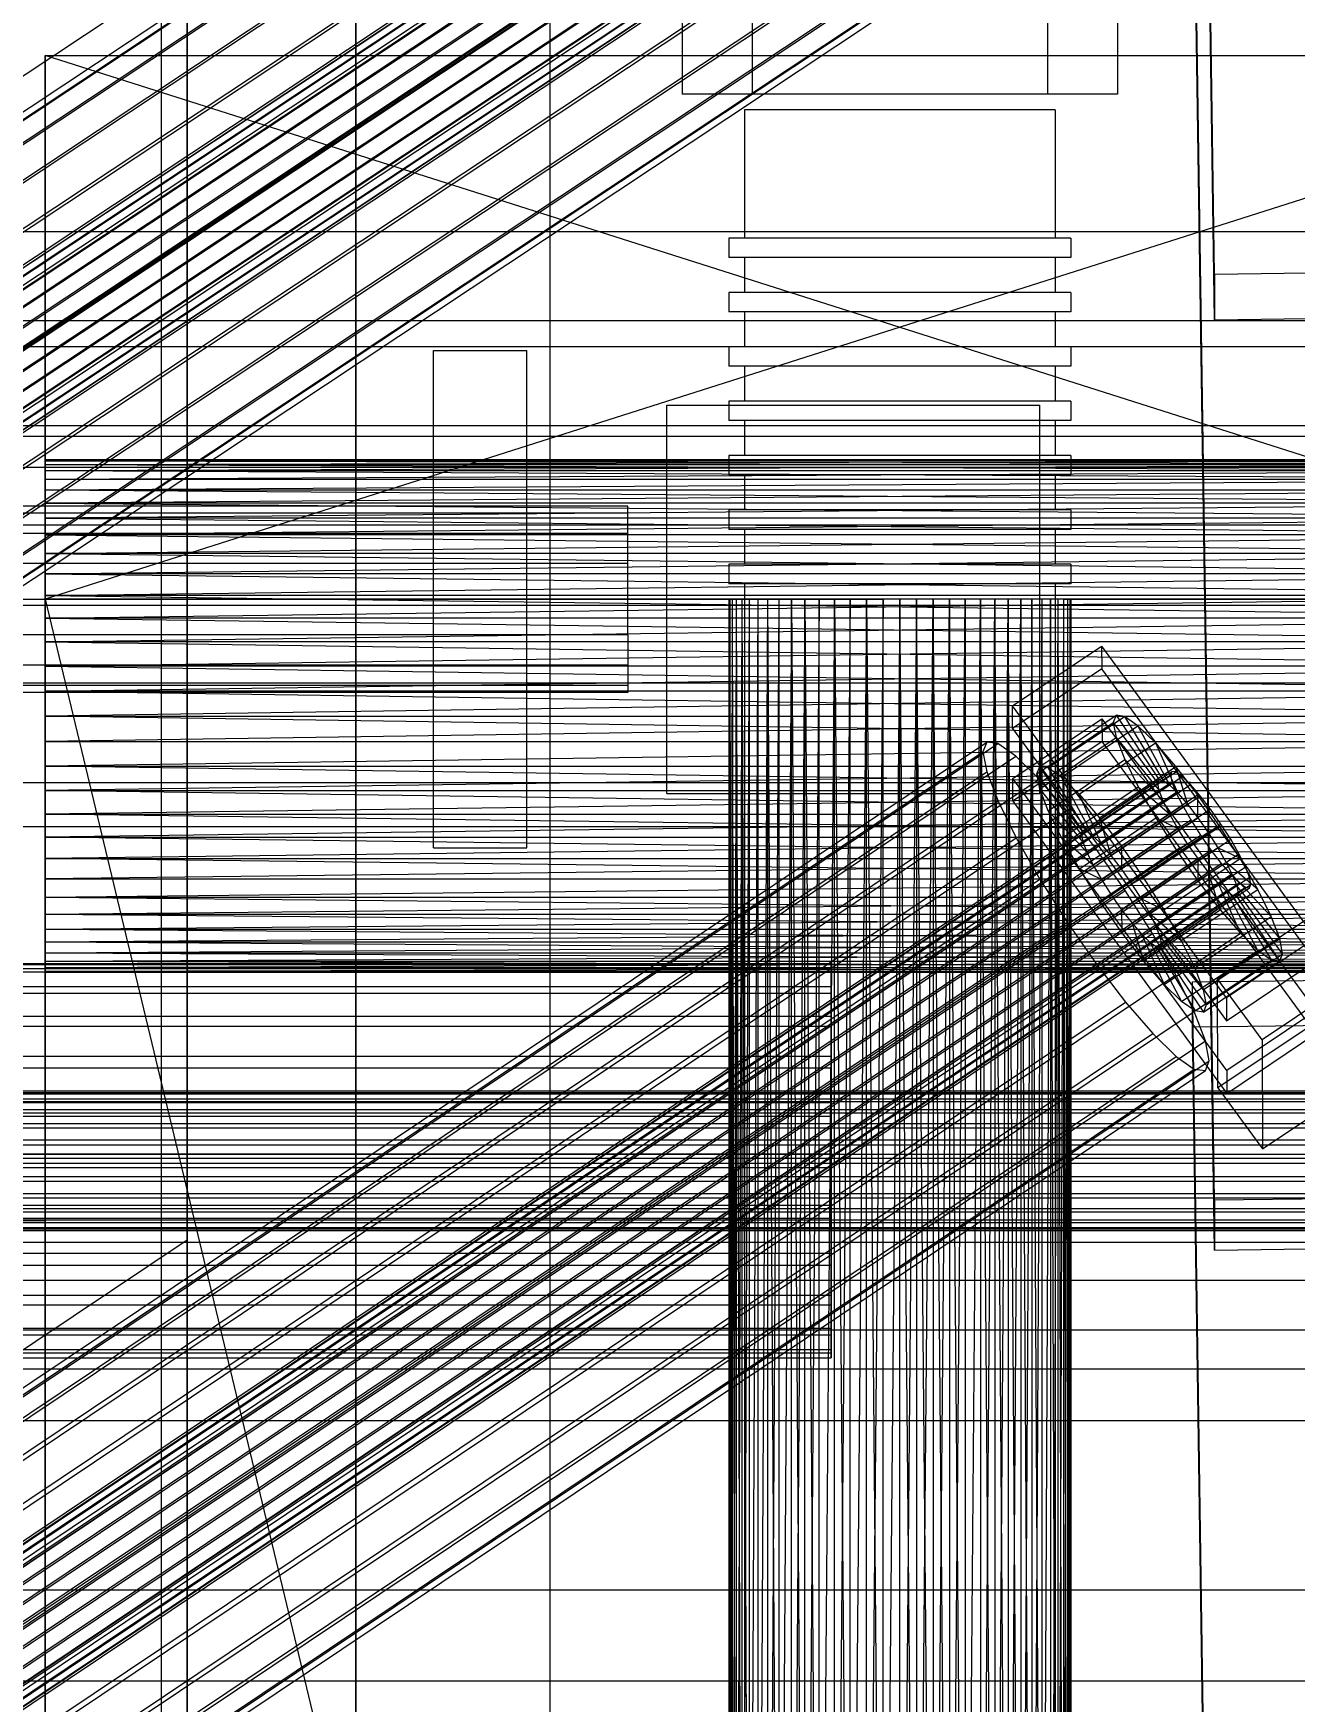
# Model space of a CAD drawing. Header units: millimetres. Extents: x -1970 to 34302, y -65268 to 6837.
# Drawn here: x 208.5 to 370.8, y -33961.9 to -33747.2 of the extents above; entities that cross this region are included whole.
import ezdxf

# ---------------------------------------------------------------- set-up
doc = ezdxf.new("R2010")
doc.units = ezdxf.units.MM
for name, color, linetype, lineweight in [('COTAS_O', 1, 'Continuous', 0), ('frontal_briquetadora', 7, 'Continuous', 0), ('frontal_C01', 7, 'Continuous', 0), ('frontal_C02', 7, 'Continuous', 0), ('frontal_dos-mix', 7, 'Continuous', 0)]:
    doc.layers.add(name, color=color, linetype=linetype, lineweight=lineweight)
doc.dimstyles.new('R19_100', dxfattribs={"dimtxt": 250, "dimasz": 150, "dimexe": 150, "dimexo": 80, "dimgap": 100, "dimtad": 1, "dimtih": 1, "dimtoh": 1, "dimdsep": 46, "dimcen": 0.09, "dimadec": 0, "dimazin": 0, "dimtfac": 1, "dimtdec": 4, "dimtofl": 0, "dimtmove": 0, "dimatfit": 3, "dimfxl": 1, "dimtolj": 1, "dimtzin": 0, "dimarcsym": 0})

# ---------------------------------------------------------------- blocks, each defined once
blk = doc.blocks.new('*D35')
at = {"layer": 'COTAS_O', "color": 0, "lineweight": -2, "transparency": 16777216}
for p, q in [((-1725, -34320), (-1725, -33550)), ((1725, -34320), (1725, -33550)), ((-1575, -33700), (1575, -33700))]:
    blk.add_line(p, q, dxfattribs=at)
at = {"layer": 'COTAS_O', "color": 0, "transparency": 16777216}
for points in [[(-1575, -33675), (-1575, -33725), (-1725, -33700)], [(1575, -33675), (1575, -33725), (1725, -33700)]]:
    blk.add_solid(points, dxfattribs=at)
at = {"layer": 'Defpoints', "color": 0, "transparency": 16777216}
for p in [(1725, -33700), (-1725, -34400), (1725, -34400)]:
    blk.add_point(p, dxfattribs=at)

msp = doc.modelspace()

# ---------------------------------------------------------------- linework, layer by layer
at = {"layer": 'frontal_briquetadora'}
for p, q in [((292, -33700), (292, -33755)), ((301, -33700), (301, -33755)), ((339, -33700), (339, -33755)), ((348, -33700), (348, -33755)), ((210, -33820), (210, -33750)), ((210, -33750), (210, -33844.629)), ((210, -33750), (210, -33841.488)), ((210, -33750), (210, -33838.284)), ((210, -33750), (210, -33835.05)), ((210, -33750), (210, -33831.815)), ((210, -33750), (210, -33828.612)), ((210, -33750), (210, -33825.47)), ((210, -33750), (210, -33822.421)), ((210, -33750), (210, -33819.494)), ((210, -33750), (210, -33816.716)), ((210, -33750), (210, -33814.115)), ((210, -33750), (210, -33811.715)), ((210, -33750), (210, -33809.54)), ((210, -33750), (210, -33807.611)), ((210, -33750), (210, -33805.946)), ((210, -33750), (210, -33804.562)), ((210, -33750), (210, -33803.471)), ((210, -33750), (210, -33802.684)), ((210, -33750), (210, -33802.209)), ((210, -33750), (210, -33802.05)), ((430, -33820), (210, -33750)), ((210, -33750), (430, -33750)), ((430, -33750), (210, -33820)), ((348, -33755), (292, -33755)), ((339, -33755), (301, -33755)), ((301.981, -33757), (300, -33757)), ((300, -33757), (300, -33773.5)), ((307.53, -33757), (301.981, -33757)), ((315.55, -33757), (307.53, -33757)), ((324.45, -33757), (315.55, -33757)), ((332.47, -33757), (324.45, -33757)), ((338.019, -33757), (332.47, -33757)), ((340, -33757), (338.019, -33757)), ((340, -33757), (340, -33773.5)), ((300.179, -33773.5), (298, -33773.5)), ((298, -33773.5), (298, -33776)), ((301.981, -33773.5), (300, -33773.5)), ((306.283, -33773.5), (300.179, -33773.5)), ((307.53, -33773.5), (301.981, -33773.5)), ((315.105, -33773.5), (306.283, -33773.5)), ((315.55, -33773.5), (307.53, -33773.5)), ((324.895, -33773.5), (315.105, -33773.5)), ((324.45, -33773.5), (315.55, -33773.5)), ((332.47, -33773.5), (324.45, -33773.5)), ((333.717, -33773.5), (324.895, -33773.5)), ((338.019, -33773.5), (332.47, -33773.5)), ((339.821, -33773.5), (333.717, -33773.5)), ((340, -33773.5), (338.019, -33773.5)), ((342, -33773.5), (339.821, -33773.5)), ((342, -33773.5), (342, -33776)), ((300.179, -33776), (298, -33776)), ((301.981, -33776), (300, -33776)), ((300, -33776), (300, -33780.5)), ((306.283, -33776), (300.179, -33776)), ((307.53, -33776), (301.981, -33776)), ((315.105, -33776), (306.283, -33776)), ((315.55, -33776), (307.53, -33776)), ((324.895, -33776), (315.105, -33776)), ((324.45, -33776), (315.55, -33776)), ((332.47, -33776), (324.45, -33776)), ((333.717, -33776), (324.895, -33776)), ((338.019, -33776), (332.47, -33776)), ((339.821, -33776), (333.717, -33776)), ((340, -33776), (338.019, -33776)), ((342, -33776), (339.821, -33776)), ((340, -33776), (340, -33780.5)), ((300.179, -33780.5), (298, -33780.5)), ((298, -33780.5), (298, -33783)), ((301.981, -33780.5), (300, -33780.5)), ((306.283, -33780.5), (300.179, -33780.5)), ((307.53, -33780.5), (301.981, -33780.5)), ((315.105, -33780.5), (306.283, -33780.5)), ((315.55, -33780.5), (307.53, -33780.5)), ((324.895, -33780.5), (315.105, -33780.5)), ((324.45, -33780.5), (315.55, -33780.5)), ((332.47, -33780.5), (324.45, -33780.5)), ((333.717, -33780.5), (324.895, -33780.5)), ((338.019, -33780.5), (332.47, -33780.5)), ((339.821, -33780.5), (333.717, -33780.5)), ((340, -33780.5), (338.019, -33780.5)), ((342, -33780.5), (339.821, -33780.5)), ((342, -33780.5), (342, -33783)), ((300.179, -33783), (298, -33783)), ((301.981, -33783), (300, -33783)), ((300, -33783), (300, -33787.5)), ((306.283, -33783), (300.179, -33783)), ((307.53, -33783), (301.981, -33783)), ((315.105, -33783), (306.283, -33783)), ((315.55, -33783), (307.53, -33783)), ((324.895, -33783), (315.105, -33783)), ((324.45, -33783), (315.55, -33783)), ((332.47, -33783), (324.45, -33783)), ((333.717, -33783), (324.895, -33783)), ((338.019, -33783), (332.47, -33783)), ((339.821, -33783), (333.717, -33783)), ((340, -33783), (338.019, -33783)), ((342, -33783), (339.821, -33783)), ((340, -33783), (340, -33787.5)), ((260, -33788), (272, -33788)), ((260, -33852), (260, -33788)), ((272, -33852), (272, -33788)), ((300.179, -33787.5), (298, -33787.5)), ((298, -33787.5), (298, -33790)), ((301.981, -33787.5), (300, -33787.5)), ((306.283, -33787.5), (300.179, -33787.5)), ((307.53, -33787.5), (301.981, -33787.5)), ((315.105, -33787.5), (306.283, -33787.5)), ((315.55, -33787.5), (307.53, -33787.5)), ((324.895, -33787.5), (315.105, -33787.5)), ((324.45, -33787.5), (315.55, -33787.5)), ((332.47, -33787.5), (324.45, -33787.5)), ((333.717, -33787.5), (324.895, -33787.5)), ((338.019, -33787.5), (332.47, -33787.5)), ((339.821, -33787.5), (333.717, -33787.5)), ((340, -33787.5), (338.019, -33787.5)), ((342, -33787.5), (339.821, -33787.5)), ((342, -33787.5), (342, -33790)), ((300.179, -33790), (298, -33790)), ((301.981, -33790), (300, -33790)), ((300, -33790), (300, -33794.5)), ((306.283, -33790), (300.179, -33790)), ((307.53, -33790), (301.981, -33790)), ((315.105, -33790), (306.283, -33790)), ((315.55, -33790), (307.53, -33790)), ((324.895, -33790), (315.105, -33790)), ((324.45, -33790), (315.55, -33790)), ((332.47, -33790), (324.45, -33790)), ((333.717, -33790), (324.895, -33790)), ((338.019, -33790), (332.47, -33790)), ((339.821, -33790), (333.717, -33790)), ((340, -33790), (338.019, -33790)), ((342, -33790), (339.821, -33790)), ((340, -33790), (340, -33794.5)), ((290, -33795), (338, -33795)), ((290, -33845), (290, -33795)), ((300.179, -33794.5), (298, -33794.5)), ((298, -33794.5), (298, -33797)), ((301.981, -33794.5), (300, -33794.5)), ((306.283, -33794.5), (300.179, -33794.5)), ((307.53, -33794.5), (301.981, -33794.5)), ((315.105, -33794.5), (306.283, -33794.5)), ((315.55, -33794.5), (307.53, -33794.5)), ((324.895, -33794.5), (315.105, -33794.5)), ((324.45, -33794.5), (315.55, -33794.5)), ((332.47, -33794.5), (324.45, -33794.5)), ((333.717, -33794.5), (324.895, -33794.5)), ((338.019, -33794.5), (332.47, -33794.5)), ((339.821, -33794.5), (333.717, -33794.5)), ((338, -33845), (338, -33795)), ((340, -33794.5), (338.019, -33794.5)), ((342, -33794.5), (339.821, -33794.5)), ((342, -33794.5), (342, -33797)), ((300.179, -33797), (298, -33797)), ((301.981, -33797), (300, -33797)), ((300, -33797), (300, -33801.5)), ((306.283, -33797), (300.179, -33797)), ((307.53, -33797), (301.981, -33797)), ((315.105, -33797), (306.283, -33797)), ((315.55, -33797), (307.53, -33797)), ((324.895, -33797), (315.105, -33797)), ((324.45, -33797), (315.55, -33797)), ((332.47, -33797), (324.45, -33797)), ((333.717, -33797), (324.895, -33797)), ((338.019, -33797), (332.47, -33797)), ((339.821, -33797), (333.717, -33797)), ((340, -33797), (338.019, -33797)), ((342, -33797), (339.821, -33797)), ((340, -33797), (340, -33801.5)), ((300.179, -33801.5), (298, -33801.5)), ((298, -33801.5), (298, -33804)), ((301.981, -33801.5), (300, -33801.5)), ((306.283, -33801.5), (300.179, -33801.5)), ((307.53, -33801.5), (301.981, -33801.5)), ((315.105, -33801.5), (306.283, -33801.5)), ((315.55, -33801.5), (307.53, -33801.5)), ((324.895, -33801.5), (315.105, -33801.5)), ((324.45, -33801.5), (315.55, -33801.5)), ((332.47, -33801.5), (324.45, -33801.5)), ((333.717, -33801.5), (324.895, -33801.5)), ((338.019, -33801.5), (332.47, -33801.5)), ((339.821, -33801.5), (333.717, -33801.5)), ((340, -33801.5), (338.019, -33801.5)), ((342, -33801.5), (339.821, -33801.5)), ((342, -33801.5), (342, -33804)), ((480, -33803.052), (200, -33803.052)), ((210, -33802.05), (210, -33802.209)), ((430, -33802.05), (210, -33802.209)), ((430, -33802.05), (210, -33802.05)), ((430, -33802.209), (210, -33802.05)), ((210, -33802.209), (210, -33802.684)), ((430, -33802.209), (210, -33802.684)), ((430, -33802.209), (210, -33802.209)), ((430, -33802.684), (210, -33802.209)), ((210, -33802.684), (210, -33803.471)), ((430, -33802.684), (210, -33803.471)), ((430, -33802.684), (210, -33802.684)), ((430, -33803.471), (210, -33802.684)), ((210, -33803.471), (210, -33804.562)), ((430, -33803.471), (210, -33804.562)), ((430, -33803.471), (210, -33803.471)), ((430, -33804.562), (210, -33803.471)), ((300.179, -33804), (298, -33804)), ((301.981, -33804), (300, -33804)), ((300, -33804), (300, -33808.5)), ((306.283, -33804), (300.179, -33804)), ((307.53, -33804), (301.981, -33804)), ((315.105, -33804), (306.283, -33804)), ((315.55, -33804), (307.53, -33804)), ((324.895, -33804), (315.105, -33804)), ((324.45, -33804), (315.55, -33804)), ((332.47, -33804), (324.45, -33804)), ((333.717, -33804), (324.895, -33804)), ((338.019, -33804), (332.47, -33804)), ((339.821, -33804), (333.717, -33804)), ((340, -33804), (338.019, -33804)), ((342, -33804), (339.821, -33804)), ((340, -33804), (340, -33808.5)), ((210, -33804.562), (210, -33805.946)), ((430, -33804.562), (210, -33805.946)), ((430, -33804.562), (210, -33804.562)), ((210, -33805.946), (210, -33807.611)), ((430, -33805.946), (210, -33807.611)), ((430, -33805.946), (210, -33805.946)), ((430, -33807.611), (210, -33805.946)), ((285, -33808), (185, -33808)), ((210, -33807.611), (210, -33809.54)), ((430, -33807.611), (210, -33809.54)), ((430, -33807.611), (210, -33807.611)), ((210, -33807.611), (430, -33809.54)), ((285, -33808.913), (285, -33808)), ((285, -33808.913), (185, -33808.913)), ((210, -33809.54), (210, -33811.715)), ((430, -33809.54), (210, -33811.715)), ((430, -33809.54), (210, -33809.54)), ((210, -33809.54), (430, -33811.715)), ((285, -33811.515), (285, -33808.913)), ((300.179, -33808.5), (298, -33808.5)), ((298, -33808.5), (298, -33811)), ((301.981, -33808.5), (300, -33808.5)), ((306.283, -33808.5), (300.179, -33808.5)), ((307.53, -33808.5), (301.981, -33808.5)), ((315.105, -33808.5), (306.283, -33808.5)), ((315.55, -33808.5), (307.53, -33808.5)), ((324.895, -33808.5), (315.105, -33808.5)), ((324.45, -33808.5), (315.55, -33808.5)), ((332.47, -33808.5), (324.45, -33808.5)), ((333.717, -33808.5), (324.895, -33808.5)), ((338.019, -33808.5), (332.47, -33808.5)), ((339.821, -33808.5), (333.717, -33808.5)), ((340, -33808.5), (338.019, -33808.5)), ((342, -33808.5), (339.821, -33808.5)), ((342, -33808.5), (342, -33811)), ((285, -33811.515), (185, -33811.515)), ((210, -33811.715), (210, -33814.115)), ((430, -33811.715), (210, -33811.715)), ((210, -33814.115), (430, -33811.715)), ((210, -33811.715), (430, -33814.115)), ((285, -33815.408), (285, -33811.515)), ((300.179, -33811), (298, -33811)), ((301.981, -33811), (300, -33811)), ((300, -33811), (300, -33815.5)), ((306.283, -33811), (300.179, -33811)), ((307.53, -33811), (301.981, -33811)), ((315.105, -33811), (306.283, -33811)), ((315.55, -33811), (307.53, -33811)), ((324.895, -33811), (315.105, -33811)), ((324.45, -33811), (315.55, -33811)), ((332.47, -33811), (324.45, -33811)), ((333.717, -33811), (324.895, -33811)), ((338.019, -33811), (332.47, -33811)), ((339.821, -33811), (333.717, -33811)), ((340, -33811), (338.019, -33811)), ((342, -33811), (339.821, -33811)), ((340, -33811), (340, -33815.5)), ((210, -33814.115), (210, -33816.716)), ((430, -33814.115), (210, -33814.115)), ((210, -33816.716), (430, -33814.115)), ((210, -33814.115), (430, -33816.716)), ((285, -33815.408), (185, -33815.408)), ((210, -33816.716), (210, -33819.494)), ((430, -33816.716), (210, -33816.716)), ((210, -33819.494), (430, -33816.716)), ((210, -33816.716), (430, -33819.494)), ((285, -33820), (285, -33815.408)), ((300.179, -33815.5), (298, -33815.5)), ((298, -33815.5), (298, -33818)), ((301.981, -33815.5), (300, -33815.5)), ((306.283, -33815.5), (300.179, -33815.5)), ((307.53, -33815.5), (301.981, -33815.5)), ((315.105, -33815.5), (306.283, -33815.5)), ((315.55, -33815.5), (307.53, -33815.5)), ((324.895, -33815.5), (315.105, -33815.5)), ((324.45, -33815.5), (315.55, -33815.5)), ((332.47, -33815.5), (324.45, -33815.5)), ((333.717, -33815.5), (324.895, -33815.5)), ((338.019, -33815.5), (332.47, -33815.5)), ((339.821, -33815.5), (333.717, -33815.5)), ((340, -33815.5), (338.019, -33815.5)), ((342, -33815.5), (339.821, -33815.5)), ((342, -33815.5), (342, -33818)), ((300.179, -33818), (298, -33818)), ((301.981, -33818), (300, -33818)), ((300, -33818), (300, -33990)), ((306.283, -33818), (300.179, -33818)), ((307.53, -33818), (301.981, -33818)), ((315.105, -33818), (306.283, -33818)), ((315.55, -33818), (307.53, -33818)), ((324.895, -33818), (315.105, -33818)), ((324.45, -33818), (315.55, -33818)), ((332.47, -33818), (324.45, -33818)), ((333.717, -33818), (324.895, -33818)), ((338.019, -33818), (332.47, -33818)), ((339.821, -33818), (333.717, -33818)), ((340, -33818), (338.019, -33818)), ((342, -33818), (339.821, -33818)), ((340, -33818), (340, -33990)), ((185, -33820), (285, -33820)), ((480, -33820.797), (200, -33820.797)), ((210, -33819.494), (210, -33822.421)), ((430, -33819.494), (210, -33819.494)), ((210, -33822.421), (430, -33819.494)), ((210, -33819.494), (430, -33822.421)), ((210, -33820), (210, -34060)), ((210, -34260), (210, -33820)), ((210, -34680), (210, -33820)), ((210, -33820), (210, -33855.985)), ((210, -33820), (210, -33853.384)), ((210, -33820), (210, -33850.606)), ((210, -33820), (210, -33847.678)), ((210, -33844.629), (210, -33820)), ((210, -33820), (416.55, -34680)), ((430, -33820), (210, -33820)), ((304.444, -33820), (210, -33820)), ((210, -33820), (306.043, -33820)), ((302.994, -33820), (210, -33820)), ((301.708, -33820), (210, -33820)), ((210, -33820), (307.777, -33820)), ((300.598, -33820), (210, -33820)), ((210, -33820), (309.629, -33820)), ((299.675, -33820), (210, -33820)), ((210, -33820), (311.581, -33820)), ((298.947, -33820), (210, -33820)), ((210, -33820), (313.614, -33820)), ((210, -33820), (315.708, -33820)), ((298.423, -33820), (210, -33820)), ((210, -33820), (317.844, -33820)), ((320, -33820), (210, -33820)), ((298.106, -33820), (210, -33820)), ((298, -33820), (210, -33820)), ((285, -33824.592), (285, -33820)), ((298.106, -33820), (298, -34060)), ((298, -33820), (298, -34060)), ((298.106, -33820), (298, -33820)), ((298, -33820), (298.106, -34060)), ((298.423, -33820), (298.106, -34060)), ((298.106, -33820), (298.106, -34060)), ((298.423, -33820), (298.106, -33820)), ((298.106, -33820), (298.423, -34060)), ((298.947, -33820), (298.423, -34060)), ((298.423, -33820), (298.423, -34060)), ((298.947, -33820), (298.423, -33820)), ((298.423, -33820), (298.947, -34060)), ((299.675, -33820), (298.947, -34060)), ((298.947, -33820), (298.947, -34060)), ((299.675, -33820), (298.947, -33820)), ((298.947, -33820), (299.675, -34060)), ((300.598, -33820), (299.675, -34060)), ((299.675, -33820), (299.675, -34060)), ((300.598, -33820), (299.675, -33820)), ((299.675, -33820), (300.598, -34060)), ((301.708, -33820), (300.598, -34060)), ((300.598, -33820), (300.598, -34060)), ((301.708, -33820), (300.598, -33820)), ((302.994, -33820), (301.708, -34060)), ((301.708, -33820), (301.708, -34060)), ((302.994, -33820), (301.708, -33820)), ((304.444, -33820), (302.994, -34060)), ((302.994, -33820), (302.994, -34060)), ((304.444, -33820), (302.994, -33820)), ((302.994, -33820), (304.444, -34060)), ((306.043, -33820), (304.444, -34060)), ((304.444, -33820), (304.444, -34060)), ((306.043, -33820), (304.444, -33820)), ((307.777, -33820), (306.043, -34060)), ((306.043, -34060), (306.043, -33820)), ((307.777, -33820), (306.043, -33820)), ((306.043, -33820), (307.777, -34060)), ((309.629, -33820), (307.777, -34060)), ((307.777, -34060), (307.777, -33820)), ((309.629, -33820), (307.777, -33820)), ((307.777, -33820), (309.629, -34060)), ((311.581, -33820), (309.629, -34060)), ((309.629, -34060), (309.629, -33820)), ((311.581, -33820), (309.629, -33820)), ((313.614, -33820), (311.581, -34060)), ((311.581, -34060), (311.581, -33820)), ((313.614, -33820), (311.581, -33820)), ((311.581, -33820), (313.614, -34060)), ((315.708, -33820), (313.614, -34060)), ((313.614, -34060), (313.614, -33820)), ((315.708, -33820), (313.614, -33820)), ((317.844, -33820), (315.708, -34060)), ((315.708, -34060), (315.708, -33820)), ((317.844, -33820), (315.708, -33820)), ((315.708, -33820), (317.844, -34060)), ((320, -33820), (317.844, -34060)), ((317.844, -34060), (317.844, -33820)), ((320, -33820), (317.844, -33820)), ((320, -34060), (320, -33820)), ((430, -33820), (320, -33820)), ((322.156, -33820), (320, -33820)), ((322.156, -33820), (320, -34060)), ((322.156, -34060), (320, -33820)), ((430, -33820), (322.156, -33820)), ((324.292, -33820), (322.156, -33820)), ((322.156, -33820), (322.156, -34060)), ((322.156, -34060), (324.292, -33820)), ((324.292, -34060), (322.156, -33820)), ((430, -33820), (324.292, -33820)), ((326.386, -33820), (324.292, -33820)), ((324.292, -33820), (324.292, -34060)), ((324.292, -34060), (326.386, -33820)), ((326.386, -34060), (324.292, -33820)), ((430, -33820), (326.386, -33820)), ((328.419, -33820), (326.386, -33820)), ((326.386, -33820), (326.386, -34060)), ((326.386, -34060), (328.419, -33820)), ((328.419, -34060), (326.386, -33820)), ((430, -33820), (328.419, -33820)), ((330.371, -33820), (328.419, -33820)), ((328.419, -33820), (328.419, -34060)), ((328.419, -34060), (330.371, -33820)), ((430, -33820), (330.371, -33820)), ((332.223, -33820), (330.371, -33820)), ((330.371, -33820), (330.371, -34060)), ((330.371, -34060), (332.223, -33820)), ((332.223, -34060), (330.371, -33820)), ((430, -33820), (332.223, -33820)), ((333.957, -33820), (332.223, -33820)), ((332.223, -33820), (332.223, -34060)), ((332.223, -34060), (333.957, -33820)), ((333.957, -34060), (332.223, -33820)), ((430, -33820), (333.957, -33820)), ((335.556, -33820), (333.957, -33820)), ((333.957, -33820), (333.957, -34060)), ((333.957, -34060), (335.556, -33820)), ((335.556, -34060), (333.957, -33820)), ((430, -33820), (335.556, -33820)), ((337.006, -33820), (335.556, -33820)), ((335.556, -33820), (335.556, -34060)), ((337.006, -33820), (335.556, -34060)), ((337.006, -34060), (335.556, -33820)), ((430, -33820), (337.006, -33820)), ((338.292, -33820), (337.006, -33820)), ((337.006, -33820), (337.006, -34060)), ((338.292, -33820), (337.006, -34060)), ((338.292, -34060), (337.006, -33820)), ((430, -33820), (338.292, -33820)), ((339.402, -33820), (338.292, -33820)), ((338.292, -33820), (338.292, -34060)), ((339.402, -33820), (338.292, -34060)), ((430, -33820), (339.402, -33820)), ((340.325, -33820), (339.402, -33820)), ((339.402, -33820), (339.402, -34060)), ((340.325, -33820), (339.402, -34060)), ((340.325, -34060), (339.402, -33820)), ((430, -33820), (340.325, -33820)), ((341.053, -33820), (340.325, -33820)), ((340.325, -33820), (340.325, -34060)), ((341.053, -33820), (340.325, -34060)), ((340.325, -33820), (341.053, -34060)), ((430, -33820), (341.053, -33820)), ((341.053, -33820), (341.577, -33820)), ((341.053, -33820), (341.053, -34060)), ((341.577, -33820), (341.053, -34060)), ((341.053, -33820), (341.577, -34060)), ((341.577, -33820), (430, -33820)), ((341.577, -33820), (341.894, -33820)), ((341.577, -33820), (341.577, -34060)), ((341.894, -33820), (341.577, -34060)), ((341.577, -33820), (341.894, -34060)), ((341.894, -33820), (430, -33820)), ((341.894, -33820), (342, -33820)), ((341.894, -33820), (341.894, -34060)), ((342, -33820), (341.894, -34060)), ((342, -33820), (430, -33820)), ((342, -33820), (342, -34060)), ((210, -33822.421), (210, -33825.47)), ((430, -33822.421), (210, -33822.421)), ((210, -33825.47), (430, -33822.421)), ((210, -33822.421), (430, -33825.47)), ((285, -33824.592), (185, -33824.592)), ((210, -33825.47), (210, -33828.612)), ((430, -33825.47), (210, -33825.47)), ((210, -33828.612), (430, -33825.47)), ((210, -33825.47), (430, -33828.612)), ((285, -33824.592), (285, -33828.485)), ((285, -33828.485), (185, -33828.485)), ((210, -33828.612), (210, -33831.815)), ((430, -33828.612), (210, -33828.612)), ((210, -33831.815), (430, -33828.612)), ((210, -33828.612), (430, -33831.815)), ((285, -33828.485), (285, -33831.087)), ((285, -33831.087), (185, -33831.087)), ((210, -33831.815), (210, -33835.05)), ((430, -33831.815), (210, -33835.05)), ((430, -33831.815), (210, -33831.815)), ((210, -33831.815), (430, -33835.05)), ((285, -33831.087), (285, -33832)), ((285, -33832), (185, -33832)), ((430, -33835.05), (210, -33838.284)), ((210, -33838.284), (210, -33835.05)), ((210, -33835.05), (430, -33835.05)), ((430, -33838.284), (210, -33835.05)), ((430, -33838.284), (210, -33841.488)), ((210, -33841.488), (210, -33838.284)), ((210, -33838.284), (430, -33838.284)), ((430, -33841.488), (210, -33844.629)), ((210, -33844.629), (210, -33841.488)), ((210, -33841.488), (430, -33841.488)), ((430, -33844.629), (210, -33841.488)), ((430, -33844.629), (210, -33847.678)), ((210, -33847.678), (210, -33844.629)), ((210, -33844.629), (430, -33844.629)), ((430, -33847.678), (210, -33844.629)), ((290, -33845), (338, -33845)), ((430, -33847.678), (210, -33850.606)), ((210, -33850.606), (210, -33847.678)), ((210, -33847.678), (430, -33847.678)), ((430, -33850.606), (210, -33847.678)), ((480, -33849.302), (200, -33849.302)), ((430, -33850.606), (210, -33853.384)), ((210, -33853.384), (210, -33850.606)), ((210, -33850.606), (430, -33850.606)), ((430, -33853.384), (210, -33850.606)), ((430, -33853.384), (210, -33855.985)), ((210, -33855.985), (210, -33853.384)), ((210, -33853.384), (430, -33853.384)), ((430, -33855.985), (210, -33853.384)), ((210, -33853.384), (210, -34060)), ((260, -33852), (272, -33852)), ((430, -33855.985), (210, -33858.384)), ((210, -33858.384), (210, -33855.985)), ((210, -33855.985), (430, -33855.985)), ((210, -34060), (210, -33855.985)), ((430, -33858.384), (210, -33858.384)), ((430, -33858.384), (210, -33860.559)), ((210, -33860.559), (210, -33858.384)), ((430, -33860.559), (210, -33858.384)), ((210, -33858.384), (210, -34060)), ((430, -33860.559), (210, -33860.559)), ((430, -33860.559), (210, -33862.488)), ((210, -33862.488), (210, -33860.559)), ((430, -33862.488), (210, -33860.559)), ((210, -33860.559), (210, -34060)), ((430, -33862.488), (210, -33862.488)), ((430, -33862.488), (210, -33864.153)), ((210, -33864.153), (210, -33862.488)), ((430, -33864.153), (210, -33862.488)), ((210, -33862.488), (210, -34060)), ((430, -33864.153), (210, -33864.153)), ((430, -33864.153), (210, -33865.538)), ((210, -33865.538), (210, -33864.153)), ((430, -33865.538), (210, -33864.153)), ((210, -33864.153), (210, -34060)), ((430, -33865.538), (210, -33865.538)), ((430, -33865.538), (210, -33866.629)), ((210, -33866.629), (210, -33865.538)), ((430, -33866.629), (210, -33865.538)), ((210, -33865.538), (210, -34060)), ((480, -33867.047), (200, -33867.047)), ((430, -33866.629), (210, -33866.629)), ((430, -33866.629), (210, -33867.416)), ((210, -33867.416), (210, -33866.629)), ((430, -33867.416), (210, -33866.629)), ((210, -33866.629), (210, -34060)), ((430, -33867.416), (210, -33867.416)), ((430, -33867.416), (210, -33867.891)), ((210, -33867.891), (210, -33867.416)), ((430, -33867.891), (210, -33867.416)), ((210, -33867.416), (210, -34060)), ((430, -33867.891), (210, -33867.891)), ((430, -33867.891), (210, -33868.05)), ((210, -33868.05), (210, -33867.891)), ((430, -33868.05), (210, -33867.891)), ((210, -33867.891), (210, -34060)), ((430, -33868.05), (210, -33868.05)), ((210, -33868.05), (210, -34060)), ((210, -33880.454), (210, -33875.627)), ((210, -33889.153), (210, -33880.454)), ((210, -33900), (210, -33889.153)), ((210, -33900), (198, -33900)), ((210, -33900), (210, -33910.847)), ((210, -33910.847), (210, -33919.546)), ((210, -33919.546), (210, -33924.373))]:
    msp.add_line(p, q, dxfattribs=at)
at = {"layer": 'frontal_C01'}
for p, q in [((250, -35735.764), (250, -32680.37)), ((250, -32685.104), (250, -35740.498)), ((146.872, -33797.274), (331.181, -33674.943)), ((148.32, -33797.282), (332.629, -33674.95)), ((146.383, -33798.708), (330.692, -33676.376)), ((150.629, -33798.729), (334.938, -33676.398)), ((141.045, -33821.218), (354.844, -33679.313)), ((141.218, -33820.71), (355.017, -33678.805)), ((141.731, -33820.712), (355.53, -33678.808)), ((142.549, -33821.225), (356.348, -33679.321)), ((146.887, -33801.484), (331.197, -33679.153)), ((153.641, -33801.518), (337.95, -33679.186)), ((141.224, -33822.201), (355.022, -33680.297)), ((143.617, -33822.213), (357.415, -33680.309)), ((141.742, -33823.594), (355.541, -33681.689)), ((142.565, -33825.3), (356.363, -33683.396)), ((144.861, -33823.609), (358.659, -33681.705)), ((359.995, -33683.414), (146.196, -33825.318)), ((148.35, -33805.414), (332.659, -33683.083)), ((157.152, -33805.458), (341.461, -33683.127)), ((143.635, -33827.204), (357.434, -33685.3)), ((147.533, -33827.224), (361.332, -33685.319)), ((144.881, -33829.176), (358.68, -33687.272)), ((148.779, -33829.196), (362.578, -33687.291)), ((150.672, -33810.23), (334.981, -33687.899)), ((345.231, -33687.95), (160.922, -33810.281)), ((146.218, -33831.082), (360.017, -33689.177)), ((149.85, -33831.1), (363.648, -33689.195)), ((147.554, -33832.79), (361.352, -33690.886)), ((148.798, -33834.187), (362.596, -33692.282)), ((150.672, -33832.806), (364.471, -33690.902)), ((151.191, -33834.199), (364.989, -33692.294)), ((149.865, -33835.175), (363.664, -33693.27)), ((150.683, -33835.688), (364.482, -33693.783)), ((151.196, -33835.69), (364.995, -33693.786)), ((151.369, -33835.182), (365.168, -33693.278)), ((153.694, -33815.604), (338.003, -33693.272)), ((164.693, -33815.658), (349.002, -33693.327)), ((157.211, -33821.169), (341.52, -33698.837)), ((168.21, -33821.223), (352.519, -33698.892)), ((160.982, -33826.546), (345.291, -33704.214)), ((171.232, -33826.597), (355.541, -33704.266)), ((360.514, -33897.355), (357.646, -33705.408)), ((164.752, -33831.369), (349.061, -33709.038)), ((173.554, -33831.413), (357.863, -33709.081)), ((168.263, -33835.309), (352.572, -33712.978)), ((175.016, -33835.343), (359.326, -33713.011)), ((360.514, -33903.759), (357.646, -33711.811)), ((171.275, -33838.098), (355.584, -33715.767)), ((175.521, -33838.119), (359.83, -33715.788)), ((173.584, -33839.545), (357.893, -33717.214)), ((175.032, -33839.552), (359.341, -33717.221)), ((228.298, -33738.634), (130, -33803.877)), ((228.298, -34050.821), (228.298, -33738.634)), ((130, -33809.565), (228.298, -33744.321)), ((228.298, -33744.321), (228.298, -34056.508)), ((-450, -33797.635), (450, -33797.635)), ((450, -33810.442), (-450, -33810.442)), ((450, -33830.793), (-450, -33830.793)), ((-450, -33843.6), (450, -33843.6)), ((-425, -33891.431), (425, -33891.431)), ((378.512, -33897.114), (360.514, -33897.355)), ((360.514, -33897.355), (360.514, -33903.759)), ((425, -33902.8), (-425, -33902.8)), ((360.514, -33903.759), (378.512, -33903.518)), ((425, -33907.696), (-425, -33907.696)), ((-425, -33919.065), (425, -33919.065))]:
    msp.add_line(p, q, dxfattribs=at)
at = {"layer": 'frontal_C02'}
for p, q in [((250, -35767.535), (250, -32976.99)), ((250, -32981.769), (250, -35772.314)), ((360.514, -33778.191), (357.646, -33584.424)), ((360.514, -33784.037), (357.646, -33590.27)), ((228.298, -33902.474), (228.298, -33617.653)), ((228.298, -33623.394), (228.298, -33908.215)), ((-425, -33772.681), (425, -33772.681)), ((378.512, -33777.948), (360.514, -33778.191)), ((360.514, -33778.191), (360.514, -33784.037)), ((425, -33784.157), (-425, -33784.157)), ((360.514, -33784.037), (378.512, -33783.793)), ((425, -33787.528), (-425, -33787.528)), ((-425, -33799.004), (425, -33799.004)), ((334.501, -33833.724), (345.969, -33826.041)), ((345.969, -33826.041), (345.981, -33828.963)), ((345.969, -33826.041), (373.501, -33863.634)), ((345.981, -33828.963), (334.513, -33836.647)), ((373.513, -33866.556), (345.981, -33828.963)), ((334.513, -33836.647), (334.501, -33833.724)), ((362.033, -33871.317), (334.501, -33833.724)), ((334.539, -33843.077), (346.008, -33835.393)), ((337.64, -33842.446), (347.47, -33835.86)), ((338.005, -33841.515), (347.835, -33834.93)), ((339.088, -33841.663), (348.918, -33835.077)), ((346.008, -33835.393), (346.02, -33838.316)), ((346.008, -33835.393), (373.539, -33872.986)), ((347.835, -33834.93), (347.47, -33835.86)), ((347.47, -33835.86), (353.205, -33843.692)), ((347.47, -33835.86), (347.847, -33837.804)), ((348.918, -33835.077), (347.835, -33834.93)), ((347.835, -33834.93), (353.378, -33843.251)), ((350.645, -33836.292), (348.918, -33835.077)), ((348.918, -33835.077), (353.892, -33843.321)), ((334.513, -33836.647), (362.045, -33874.24)), ((346.02, -33838.316), (334.551, -33845.999)), ((338.017, -33844.39), (347.847, -33837.804)), ((340.816, -33842.877), (350.645, -33836.292)), ((373.551, -33875.909), (346.02, -33838.316)), ((347.847, -33837.804), (353.384, -33844.613)), ((347.847, -33837.804), (348.941, -33840.63)), ((352.899, -33838.491), (350.645, -33836.292)), ((350.645, -33836.292), (354.71, -33843.896)), ((146.383, -33963.112), (330.692, -33839.628)), ((146.872, -33961.869), (331.181, -33838.385)), ((148.32, -33962.066), (332.629, -33838.582)), ((150.629, -33963.69), (334.938, -33840.206)), ((331.181, -33838.385), (330.692, -33839.628)), ((330.692, -33839.628), (331.197, -33842.228)), ((332.629, -33838.582), (331.181, -33838.385)), ((334.938, -33840.206), (332.629, -33838.582)), ((337.95, -33843.146), (334.938, -33840.206)), ((343.069, -33845.077), (352.899, -33838.491)), ((355.525, -33841.525), (352.899, -33838.491)), ((352.899, -33838.491), (355.777, -33844.938)), ((141.045, -33985.835), (354.844, -33842.594)), ((141.218, -33985.395), (355.017, -33842.153)), ((141.731, -33985.465), (355.53, -33842.223)), ((146.887, -33965.712), (331.197, -33842.228)), ((331.197, -33842.228), (332.659, -33846.005)), ((337.64, -33842.446), (338.005, -33841.515)), ((343.376, -33850.277), (337.64, -33842.446)), ((338.017, -33844.39), (337.64, -33842.446)), ((343.549, -33849.837), (338.005, -33841.515)), ((338.005, -33841.515), (339.088, -33841.663)), ((344.062, -33849.907), (339.088, -33841.663)), ((339.088, -33841.663), (340.816, -33842.877)), ((339.111, -33847.216), (348.941, -33840.63)), ((345.695, -33848.111), (355.525, -33841.525)), ((348.941, -33840.63), (353.902, -33845.951)), ((348.941, -33840.63), (350.678, -33844.145)), ((355.017, -33842.153), (354.844, -33842.594)), ((354.844, -33842.594), (355.022, -33843.515)), ((355.53, -33842.223), (355.017, -33842.153)), ((358.345, -33845.187), (355.525, -33841.525)), ((355.525, -33841.525), (357.021, -33846.375)), ((356.348, -33842.799), (355.53, -33842.223)), ((141.224, -33986.756), (355.022, -33843.515)), ((142.549, -33986.04), (356.348, -33842.799)), ((143.617, -33987.082), (357.415, -33843.84)), ((153.641, -33966.63), (337.95, -33843.146)), ((334.551, -33845.999), (334.539, -33843.077)), ((362.071, -33880.669), (334.539, -33843.077)), ((341.461, -33847.202), (337.95, -33843.146)), ((343.554, -33851.198), (338.017, -33844.39)), ((339.111, -33847.216), (338.017, -33844.39)), ((344.88, -33850.482), (340.816, -33842.877)), ((340.816, -33842.877), (343.069, -33845.077)), ((340.848, -33850.731), (350.678, -33844.145)), ((353.205, -33843.692), (343.376, -33850.277)), ((353.378, -33843.251), (343.549, -33849.837)), ((353.384, -33844.613), (343.554, -33851.198)), ((353.892, -33843.321), (344.062, -33849.907)), ((354.71, -33843.896), (344.88, -33850.482)), ((350.678, -33844.145), (354.725, -33847.616)), ((350.678, -33844.145), (352.938, -33848.109)), ((353.205, -33843.692), (353.378, -33843.251)), ((353.384, -33844.613), (353.205, -33843.692)), ((353.378, -33843.251), (353.892, -33843.321)), ((353.902, -33845.951), (353.384, -33844.613)), ((353.892, -33843.321), (354.71, -33843.896)), ((354.71, -33843.896), (355.777, -33844.938)), ((355.022, -33843.515), (355.541, -33844.854)), ((357.415, -33843.84), (356.348, -33842.799)), ((358.659, -33845.278), (357.415, -33843.84)), ((141.742, -33988.095), (355.541, -33844.854)), ((142.565, -33989.76), (356.363, -33846.518)), ((144.861, -33988.519), (358.659, -33845.278)), ((148.35, -33969.489), (332.659, -33846.005)), ((332.659, -33846.005), (334.981, -33850.704)), ((334.551, -33845.999), (362.083, -33883.592)), ((345.947, -33851.524), (343.069, -33845.077)), ((343.069, -33845.077), (345.695, -33848.111)), ((353.902, -33845.951), (344.073, -33852.537)), ((355.777, -33844.938), (345.947, -33851.524)), ((357.021, -33846.375), (347.191, -33852.961)), ((358.345, -33845.187), (348.515, -33851.773)), ((354.725, -33847.616), (353.902, -33845.951)), ((355.541, -33844.854), (356.363, -33846.518)), ((355.777, -33844.938), (357.021, -33846.375)), ((356.363, -33846.518), (357.434, -33848.396)), ((357.021, -33846.375), (358.357, -33848.11)), ((358.357, -33848.11), (358.345, -33845.187)), ((361.166, -33849.228), (358.345, -33845.187)), ((359.995, -33847.012), (358.659, -33845.278)), ((143.635, -33991.638), (357.434, -33848.396)), ((359.995, -33847.012), (146.196, -33990.254)), ((147.533, -33992.168), (361.332, -33848.926)), ((157.152, -33970.686), (341.461, -33847.202)), ((344.073, -33852.537), (339.111, -33847.216)), ((340.848, -33850.731), (339.111, -33847.216)), ((345.231, -33852.098), (341.461, -33847.202)), ((343.108, -33854.695), (352.938, -33848.109)), ((354.725, -33847.616), (344.895, -33854.202)), ((347.191, -33852.961), (345.695, -33848.111)), ((345.695, -33848.111), (348.515, -33851.773)), ((348.527, -33854.696), (358.357, -33848.11)), ((352.938, -33848.109), (355.796, -33849.494)), ((352.938, -33848.109), (355.569, -33852.253)), ((355.796, -33849.494), (354.725, -33847.616)), ((357.434, -33848.396), (358.68, -33850.359)), ((358.357, -33848.11), (359.693, -33850.024)), ((361.332, -33848.926), (359.995, -33847.012)), ((362.578, -33850.889), (361.332, -33848.926)), ((144.881, -33993.6), (358.68, -33850.359)), ((148.779, -33994.13), (362.578, -33850.889)), ((150.672, -33974.188), (334.981, -33850.704)), ((334.981, -33850.704), (338.003, -33856.004)), ((344.895, -33854.202), (340.848, -33850.731)), ((343.108, -33854.695), (340.848, -33850.731)), ((343.549, -33849.837), (343.376, -33850.277)), ((343.376, -33850.277), (343.554, -33851.198)), ((344.062, -33849.907), (343.549, -33849.837)), ((343.554, -33851.198), (344.073, -33852.537)), ((344.88, -33850.482), (344.062, -33849.907)), ((345.947, -33851.524), (344.88, -33850.482)), ((355.796, -33849.494), (345.966, -33856.08)), ((359.693, -33850.024), (349.863, -33856.61)), ((351.336, -33855.814), (361.166, -33849.228)), ((357.042, -33851.457), (355.796, -33849.494)), ((358.68, -33850.359), (360.017, -33852.273)), ((361.166, -33849.228), (359.693, -33850.024)), ((359.693, -33850.024), (360.939, -33851.987)), ((363.797, -33853.371), (361.166, -33849.228)), ((363.648, -33852.767), (362.578, -33850.889)), ((146.218, -33995.514), (360.017, -33852.273)), ((149.85, -33996.008), (363.648, -33852.767)), ((345.231, -33852.098), (160.922, -33975.582)), ((344.073, -33852.537), (344.895, -33854.202)), ((349.002, -33857.499), (345.231, -33852.098)), ((345.739, -33858.839), (355.569, -33852.253)), ((347.191, -33852.961), (345.947, -33851.524)), ((348.527, -33854.696), (347.191, -33852.961)), ((357.042, -33851.457), (347.212, -33858.043)), ((348.515, -33851.773), (348.527, -33854.696)), ((348.515, -33851.773), (351.336, -33855.814)), ((358.378, -33853.371), (348.548, -33859.956)), ((360.939, -33851.987), (351.109, -33858.572)), ((353.967, -33859.957), (363.797, -33853.371)), ((355.569, -33852.253), (357.042, -33851.457)), ((355.569, -33852.253), (358.39, -33856.293)), ((358.378, -33853.371), (357.042, -33851.457)), ((358.39, -33856.293), (358.378, -33853.371)), ((359.714, -33855.105), (358.378, -33853.371)), ((360.017, -33852.273), (361.352, -33854.008)), ((363.797, -33853.371), (360.939, -33851.987)), ((360.939, -33851.987), (362.01, -33853.864)), ((364.471, -33854.432), (363.648, -33852.767)), ((366.057, -33857.336), (363.797, -33853.371)), ((147.554, -33997.249), (361.352, -33854.008)), ((148.798, -33998.686), (362.596, -33855.445)), ((150.672, -33997.673), (364.471, -33854.432)), ((345.966, -33856.08), (343.108, -33854.695)), ((345.739, -33858.839), (343.108, -33854.695)), ((344.895, -33854.202), (345.966, -33856.08)), ((349.863, -33856.61), (348.527, -33854.696)), ((359.714, -33855.105), (349.884, -33861.691)), ((362.01, -33853.864), (352.18, -33860.45)), ((362.833, -33855.529), (353.003, -33862.115)), ((361.21, -33859.955), (359.714, -33855.105)), ((360.958, -33856.543), (359.714, -33855.105)), ((361.352, -33854.008), (362.596, -33855.445)), ((366.057, -33857.336), (362.01, -33853.864)), ((362.01, -33853.864), (362.833, -33855.529)), ((362.596, -33855.445), (363.664, -33856.487)), ((367.794, -33860.851), (362.833, -33855.529)), ((362.833, -33855.529), (363.351, -33856.868)), ((364.989, -33855.77), (364.471, -33854.432)), ((149.865, -33999.728), (363.664, -33856.487)), ((150.683, -34000.304), (364.482, -33857.062)), ((151.191, -33999.012), (364.989, -33855.77)), ((151.196, -34000.373), (364.995, -33857.132)), ((151.369, -33999.933), (365.168, -33856.691)), ((153.694, -33979.488), (338.003, -33856.004)), ((164.693, -33980.983), (349.002, -33857.499)), ((338.003, -33856.004), (341.52, -33861.543)), ((345.966, -33856.08), (347.212, -33858.043)), ((348.56, -33862.879), (358.39, -33856.293)), ((352.519, -33863.039), (349.002, -33857.499)), ((349.863, -33856.61), (351.336, -33855.814)), ((351.109, -33858.572), (349.863, -33856.61)), ((360.958, -33856.543), (351.128, -33863.128)), ((351.336, -33855.814), (353.967, -33859.957)), ((362.025, -33857.584), (352.196, -33864.17)), ((363.351, -33856.868), (353.521, -33863.454)), ((356.228, -33863.922), (366.057, -33857.336)), ((358.39, -33856.293), (361.21, -33859.955)), ((363.836, -33862.99), (360.958, -33856.543)), ((362.025, -33857.584), (360.958, -33856.543)), ((366.09, -33865.189), (362.025, -33857.584)), ((362.843, -33858.16), (362.025, -33857.584)), ((368.888, -33863.677), (363.351, -33856.868)), ((363.351, -33856.868), (363.53, -33857.789)), ((363.664, -33856.487), (364.482, -33857.062)), ((364.482, -33857.062), (364.995, -33857.132)), ((365.168, -33856.691), (364.989, -33855.77)), ((364.995, -33857.132), (365.168, -33856.691)), ((367.794, -33860.851), (366.057, -33857.336)), ((347.212, -33858.043), (345.739, -33858.839)), ((348.56, -33862.879), (345.739, -33858.839)), ((347.212, -33858.043), (348.548, -33859.956)), ((352.18, -33860.45), (351.109, -33858.572)), ((351.109, -33858.572), (353.967, -33859.957)), ((362.843, -33858.16), (353.014, -33864.746)), ((363.357, -33858.23), (353.527, -33864.815)), ((363.53, -33857.789), (353.7, -33864.375)), ((367.817, -33866.404), (362.843, -33858.16)), ((363.357, -33858.23), (362.843, -33858.16)), ((363.53, -33857.789), (363.357, -33858.23)), ((368.9, -33866.551), (363.357, -33858.23)), ((369.265, -33865.621), (363.53, -33857.789)), ((157.211, -33985.027), (341.52, -33861.543)), ((341.52, -33861.543), (345.291, -33866.945)), ((348.548, -33859.956), (348.56, -33862.879)), ((348.548, -33859.956), (349.884, -33861.691)), ((349.884, -33861.691), (351.38, -33866.541)), ((349.884, -33861.691), (351.128, -33863.128)), ((351.38, -33866.541), (361.21, -33859.955)), ((353.003, -33862.115), (352.18, -33860.45)), ((352.18, -33860.45), (356.228, -33863.922)), ((353.967, -33859.957), (356.228, -33863.922)), ((357.964, -33867.436), (367.794, -33860.851)), ((360.882, -33868.874), (372.35, -33861.19)), ((361.21, -33859.955), (363.836, -33862.99)), ((368.888, -33863.677), (367.794, -33860.851)), ((168.21, -33986.523), (352.519, -33863.039)), ((351.38, -33866.541), (348.56, -33862.879)), ((351.128, -33863.128), (354.006, -33869.575)), ((351.128, -33863.128), (352.196, -33864.17)), ((355.541, -33868.339), (352.519, -33863.039)), ((353.521, -33863.454), (353.003, -33862.115)), ((353.003, -33862.115), (357.964, -33867.436)), ((353.7, -33864.375), (353.521, -33863.454)), ((353.521, -33863.454), (359.058, -33870.262)), ((354.006, -33869.575), (363.836, -33862.99)), ((356.228, -33863.922), (357.964, -33867.436)), ((359.058, -33870.262), (368.888, -33863.677)), ((373.501, -33863.634), (362.033, -33871.317)), ((363.836, -33862.99), (366.09, -33865.189)), ((369.265, -33865.621), (368.888, -33863.677)), ((352.196, -33864.17), (356.26, -33871.775)), ((352.196, -33864.17), (353.014, -33864.746)), ((353.014, -33864.746), (357.987, -33872.99)), ((353.014, -33864.746), (353.527, -33864.815)), ((353.527, -33864.815), (353.7, -33864.375)), ((353.527, -33864.815), (359.07, -33873.137)), ((353.7, -33864.375), (359.436, -33872.207)), ((356.26, -33871.775), (366.09, -33865.189)), ((359.436, -33872.207), (369.265, -33865.621)), ((366.09, -33865.189), (367.817, -33866.404)), ((368.9, -33866.551), (369.265, -33865.621)), ((-311.15, -33866.868), (311.15, -33866.868)), ((-311.15, -33867.504), (311.15, -33867.504)), ((-311.15, -33867.962), (311.15, -33867.962)), ((160.982, -33990.429), (345.291, -33866.945)), ((171.232, -33991.823), (355.541, -33868.339)), ((311.15, -33867.504), (311.15, -33866.868)), ((311.15, -33866.868), (311.15, -33867.962)), ((311.15, -33869.827), (311.15, -33867.504)), ((311.15, -33867.962), (311.15, -33870.711)), ((345.291, -33866.945), (349.061, -33871.841)), ((354.006, -33869.575), (351.38, -33866.541)), ((357.863, -33873.037), (355.541, -33868.339)), ((357.964, -33867.436), (359.058, -33870.262)), ((357.987, -33872.99), (367.817, -33866.404)), ((359.07, -33873.137), (368.9, -33866.551)), ((362.045, -33874.24), (373.513, -33866.556)), ((367.817, -33866.404), (368.9, -33866.551)), ((-311.15, -33869.827), (311.15, -33869.827)), ((311.15, -33873.678), (311.15, -33869.827)), ((356.26, -33871.775), (354.006, -33869.575)), ((357.646, -33869.245), (375.644, -33869.002)), ((357.646, -33875.091), (357.646, -33869.245)), ((360.514, -34063.013), (357.646, -33869.245)), ((359.058, -33870.262), (359.436, -33872.207)), ((360.939, -33882.903), (360.882, -33868.874)), ((366.618, -33876.706), (360.882, -33868.874)), ((378.086, -33869.022), (366.618, -33876.706)), ((-311.15, -33870.711), (311.15, -33870.711)), ((164.752, -33995.325), (349.061, -33871.841)), ((311.15, -33870.711), (311.15, -33874.928)), ((349.061, -33871.841), (352.572, -33875.897)), ((357.987, -33872.99), (356.26, -33871.775)), ((359.436, -33872.207), (359.07, -33873.137)), ((362.033, -33871.317), (362.045, -33874.24)), ((-311.15, -33873.678), (311.15, -33873.678)), ((173.554, -33996.521), (357.863, -33873.037)), ((311.15, -33878.795), (311.15, -33873.678)), ((375.644, -33874.847), (357.646, -33875.091)), ((359.326, -33876.815), (357.863, -33873.037)), ((359.07, -33873.137), (357.987, -33872.99)), ((373.539, -33872.986), (362.071, -33880.669)), ((-311.15, -33874.928), (311.15, -33874.928)), ((168.263, -33999.381), (352.572, -33875.897)), ((175.016, -34000.299), (359.326, -33876.815)), ((311.15, -33874.928), (311.15, -33880.326)), ((352.572, -33875.897), (355.584, -33878.837)), ((360.514, -34068.858), (357.646, -33875.091)), ((359.83, -33879.414), (359.326, -33876.815)), ((372.408, -33875.219), (360.939, -33882.903)), ((362.083, -33883.592), (373.551, -33875.909)), ((366.618, -33876.706), (366.675, -33890.734)), ((-311.15, -33878.795), (311.15, -33878.795)), ((171.275, -34002.321), (355.584, -33878.837)), ((311.15, -33884.829), (311.15, -33878.795)), ((355.584, -33878.837), (357.893, -33880.461)), ((-311.15, -33880.326), (311.15, -33880.326)), ((173.584, -34003.945), (357.893, -33880.461)), ((175.032, -34004.142), (359.341, -33880.658)), ((175.521, -34002.898), (359.83, -33879.414)), ((311.15, -33880.326), (311.15, -33886.536)), ((357.893, -33880.461), (359.341, -33880.658)), ((359.341, -33880.658), (359.83, -33879.414)), ((362.071, -33880.669), (362.083, -33883.592)), ((-440, -33883.258), (440, -33883.258)), ((360.939, -33882.903), (366.675, -33890.734)), ((366.675, -33890.734), (378.143, -33883.051)), ((-440, -33883.484), (440, -33883.484)), ((-440, -33883.646), (440, -33883.646)), ((-440, -33884.307), (440, -33884.307)), ((-440, -33884.62), (440, -33884.62)), ((311.15, -33884.829), (-311.15, -33884.829)), ((311.15, -33891.369), (311.15, -33884.829)), ((-440, -33885.671), (440, -33885.671)), ((-440, -33886.114), (440, -33886.114)), ((-440, -33887.484), (440, -33887.484)), ((-311.15, -33886.536), (311.15, -33886.536)), ((311.15, -33886.536), (311.15, -33893.136)), ((-440, -33888.027), (440, -33888.027)), ((440, -33889.622), (-440, -33889.622)), ((-440, -33890.227), (440, -33890.227)), ((-440, -33891.94), (440, -33891.94)), ((-311.15, -33891.369), (311.15, -33891.369)), ((311.15, -33897.969), (311.15, -33891.369)), ((-440, -33892.566), (440, -33892.566)), ((-311.15, -33893.136), (311.15, -33893.136)), ((311.15, -33893.136), (311.15, -33899.676)), ((-440, -33894.278), (440, -33894.278)), ((-440, -33894.883), (440, -33894.883)), ((-440, -33896.479), (440, -33896.479)), ((-440, -33897.021), (440, -33897.021)), ((-440, -33898.392), (440, -33898.392)), ((-311.15, -33897.969), (311.15, -33897.969)), ((311.15, -33904.18), (311.15, -33897.969)), ((-440, -33898.834), (440, -33898.834)), ((-440, -33899.886), (440, -33899.886)), ((-440, -33900.199), (440, -33900.199)), ((-311.15, -33899.676), (311.15, -33899.676)), ((311.15, -33899.676), (311.15, -33905.71)), ((-440, -33900.86), (440, -33900.86)), ((-440, -33901.022), (440, -33901.022)), ((-440, -33901.247), (440, -33901.247)), ((228.298, -33902.474), (130, -33968.332)), ((228.298, -34187.295), (228.298, -33902.474)), ((228.298, -33902.474), (228.298, -33908.215)), ((-311.15, -33904.18), (311.15, -33904.18)), ((311.15, -33909.578), (311.15, -33904.18)), ((-311.15, -33905.71), (311.15, -33905.71)), ((311.15, -33905.71), (311.15, -33910.827)), ((130, -33974.073), (228.298, -33908.215)), ((228.298, -33908.215), (228.298, -34193.036)), ((-311.15, -33909.578), (311.15, -33909.578)), ((-311.15, -33910.827), (311.15, -33910.827)), ((311.15, -33913.795), (311.15, -33909.578)), ((311.15, -33910.827), (311.15, -33914.678)), ((-450, -33914.05), (450, -33914.05)), ((-311.15, -33913.795), (311.15, -33913.795)), ((-311.15, -33914.678), (311.15, -33914.678)), ((311.15, -33916.544), (311.15, -33913.795)), ((311.15, -33914.678), (311.15, -33917.001)), ((-311.15, -33916.544), (311.15, -33916.544)), ((-311.15, -33917.001), (311.15, -33917.001)), ((-311.15, -33917.637), (311.15, -33917.637)), ((311.15, -33917.637), (311.15, -33916.544)), ((311.15, -33917.001), (311.15, -33917.637)), ((450, -33925.74), (-450, -33925.74)), ((450, -33947.522), (-450, -33947.522)), ((-450, -33959.212), (450, -33959.212))]:
    msp.add_line(p, q, dxfattribs=at)
at = {"layer": 'frontal_dos-mix'}
for p, q in [((225, -35980), (225, -33282.5)), ((275, -35980), (275, -33282.5))]:
    msp.add_line(p, q, dxfattribs=at)

# ---------------------------------------------------------------- dimensions: what is measured, and where the dimension line sits
at = {"layer": 'COTAS_O'}
dim = msp.add_aligned_dim(p1=(-1725, -34400), p2=(1725, -34400), distance=700, text='<> O', dimstyle='R19_100', dxfattribs=at)
dim.commit()
dim.dimension.update_dxf_attribs({"geometry": '*D35', "text_midpoint": (0, -33700)})

doc.saveas('drawing.dxf')
